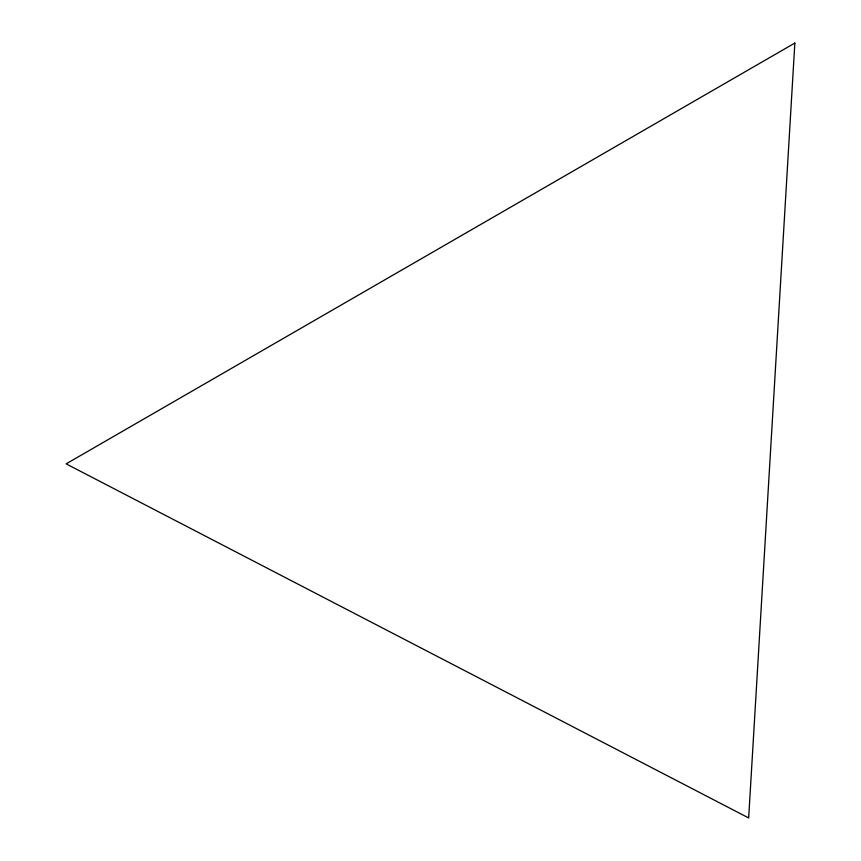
<?xml version="1.0" encoding="UTF-8"?>
<svg xmlns="http://www.w3.org/2000/svg" width="861" height="861" viewBox="0 0 861 861"><rect width="100%" height="100%" fill="white"/><g stroke="black" fill="none" stroke-linecap="round" stroke-linejoin="round"><path stroke-width="1.29" d="M794.854 43.05L748.672 817.95L66.146 463.853L794.854 43.05"/></g></svg>
